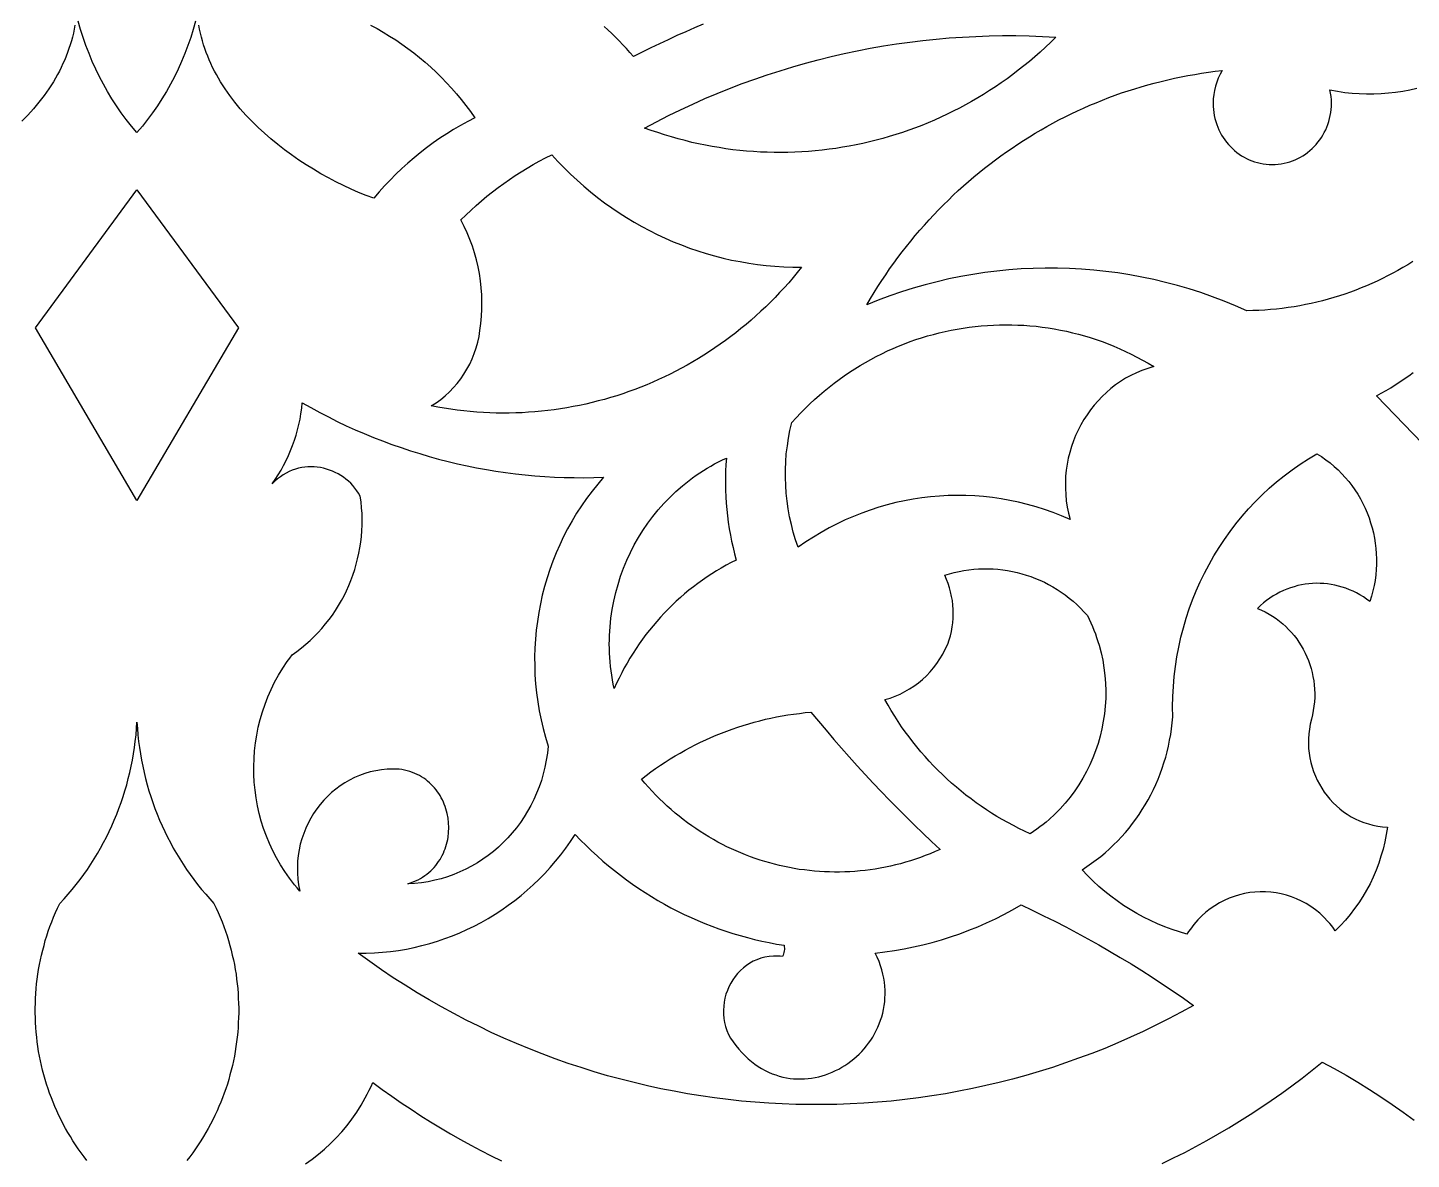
# Model space of a CAD drawing. Extents: x 1908 to 2928, y -299 to 721.
# Drawn here: x 2408.9 to 2518.7, y 216.8 to 306.6 of the extents above; entities that cross this region are included whole.
import ezdxf

# ---------------------------------------------------------------- set-up
doc = ezdxf.new("R2010")
doc.units = 0
doc.layers.add('BITMAP_LAYER', color=18, linetype='CONTINUOUS')

msp = doc.modelspace()

# ---------------------------------------------------------------- linework, layer by layer
at = {"layer": 'BITMAP_LAYER'}
for points in [[(2412.63, 306.83), (2412.57, 306.51), (2412.51, 306.2), (2412.44, 305.88), (2412.35, 305.57), (2412.26, 305.27), (2412.16, 304.96), (2412.05, 304.66), (2411.94, 304.36), (2411.82, 304.06), (2411.68, 303.77), (2411.54, 303.47), (2411.4, 303.18), (2411.24, 302.9), (2411.08, 302.61), (2410.92, 302.33), (2410.56, 301.78), (2410.18, 301.23), (2409.77, 300.7), (2409.35, 300.19), (2408.9, 299.68), (2408.43, 299.19)], [(2422.21, 307.13), (2422.02, 306.48), (2421.82, 305.84), (2421.6, 305.2), (2421.36, 304.57), (2421.1, 303.95), (2420.83, 303.33), (2420.53, 302.73), (2420.22, 302.14), (2419.89, 301.55), (2419.54, 300.98), (2419.18, 300.42), (2418.8, 299.87), (2418.4, 299.33), (2417.99, 298.81), (2417.55, 298.29), (2417.12, 298.81), (2416.71, 299.33), (2416.31, 299.87), (2415.93, 300.42), (2415.56, 300.98), (2415.22, 301.55), (2414.89, 302.14), (2414.57, 302.73), (2414.28, 303.33), (2414, 303.95), (2413.75, 304.57), (2413.51, 305.2), (2413.29, 305.84), (2413.08, 306.48), (2412.9, 307.13)], [(2436.1, 306.83), (2436.61, 306.55), (2437.11, 306.27), (2437.61, 305.96), (2438.1, 305.65), (2438.59, 305.32), (2439.06, 304.98), (2439.53, 304.63), (2439.98, 304.26), (2440.43, 303.89), (2440.87, 303.5), (2441.3, 303.09), (2441.72, 302.68), (2442.13, 302.25), (2442.53, 301.82), (2442.92, 301.37), (2443.3, 300.91), (2443.67, 300.44), (2444.03, 299.96), (2444.38, 299.46), (2443.81, 299.17), (2443.24, 298.86), (2442.69, 298.53), (2442.14, 298.19), (2441.6, 297.84), (2441.07, 297.47), (2440.55, 297.09), (2440.04, 296.7), (2439.55, 296.29), (2439.06, 295.87), (2438.58, 295.44), (2438.11, 294.99), (2437.65, 294.53), (2437.2, 294.06), (2436.77, 293.58), (2436.35, 293.08), (2435.75, 293.31), (2435.15, 293.55), (2434.55, 293.81), (2433.95, 294.09), (2433.35, 294.39), (2432.75, 294.7), (2432.16, 295.03), (2431.57, 295.38), (2430.98, 295.74), (2430.4, 296.12), (2429.83, 296.52), (2429.27, 296.92), (2428.73, 297.35), (2428.19, 297.79), (2427.67, 298.24), (2427.17, 298.71), (2426.68, 299.19), (2426.21, 299.68), (2425.76, 300.19), (2425.33, 300.7), (2424.93, 301.23), (2424.55, 301.78), (2424.19, 302.33), (2424.02, 302.61), (2423.86, 302.9), (2423.71, 303.18), (2423.56, 303.47), (2423.42, 303.77), (2423.29, 304.06), (2423.17, 304.36), (2423.05, 304.66), (2422.95, 304.96), (2422.85, 305.27), (2422.75, 305.57), (2422.67, 305.88), (2422.6, 306.2), (2422.53, 306.51), (2422.48, 306.83)], [(2462.51, 306.89), (2461.81, 306.6), (2461.11, 306.3), (2460.41, 305.99), (2459.72, 305.67), (2459.02, 305.35), (2458.34, 305.02), (2457.65, 304.68), (2456.97, 304.33), (2456.69, 304.65), (2456.41, 304.96), (2456.13, 305.27), (2455.84, 305.57), (2455.54, 305.87), (2455.24, 306.16), (2454.94, 306.45), (2454.63, 306.72)], [(2518.83, 288.05), (2518.44, 287.81), (2518.04, 287.58), (2517.64, 287.35), (2517.24, 287.13), (2516.83, 286.92), (2516.42, 286.71), (2516, 286.51), (2515.58, 286.32), (2515.16, 286.14), (2514.73, 285.96), (2514.31, 285.79), (2513.87, 285.63), (2513.44, 285.48), (2513, 285.34), (2512.56, 285.2), (2512.11, 285.07), (2511.67, 284.95), (2511.22, 284.84), (2510.77, 284.74), (2510.31, 284.64), (2509.85, 284.55), (2509.4, 284.47), (2508.93, 284.4), (2508.47, 284.34), (2508.01, 284.29), (2507.54, 284.24), (2507.07, 284.21), (2506.6, 284.18), (2506.12, 284.16), (2505.65, 284.15), (2504.75, 284.55), (2503.84, 284.92), (2502.92, 285.26), (2502, 285.59), (2501.07, 285.88), (2500.14, 286.16), (2499.2, 286.4), (2498.26, 286.63), (2497.31, 286.83), (2496.36, 287), (2495.41, 287.15), (2494.46, 287.28), (2493.5, 287.38), (2492.54, 287.45), (2491.58, 287.51), (2490.62, 287.53), (2489.65, 287.54), (2488.69, 287.52), (2487.73, 287.47), (2486.77, 287.4), (2485.81, 287.3), (2484.86, 287.18), (2483.9, 287.04), (2482.95, 286.87), (2482, 286.68), (2481.06, 286.46), (2480.12, 286.21), (2479.18, 285.95), (2478.25, 285.65), (2477.32, 285.34), (2476.4, 284.99), (2475.49, 284.63), (2475.78, 285.12), (2476.07, 285.6), (2476.37, 286.07), (2476.67, 286.55), (2476.99, 287.01), (2477.3, 287.47), (2477.63, 287.93), (2477.96, 288.38), (2478.29, 288.82), (2478.63, 289.26), (2478.98, 289.69), (2479.33, 290.12), (2479.69, 290.54), (2480.06, 290.96), (2480.43, 291.36), (2480.8, 291.77), (2481.18, 292.17), (2481.57, 292.56), (2481.96, 292.94), (2482.35, 293.32), (2482.75, 293.69), (2483.16, 294.06), (2483.57, 294.42), (2483.98, 294.78), (2484.4, 295.12), (2484.83, 295.46), (2485.26, 295.8), (2485.69, 296.13), (2486.13, 296.45), (2486.57, 296.77), (2487.02, 297.07), (2487.47, 297.38), (2487.93, 297.67), (2488.39, 297.96), (2488.85, 298.24), (2489.32, 298.52), (2489.79, 298.78), (2490.26, 299.04), (2490.74, 299.3), (2491.22, 299.54), (2491.71, 299.78), (2492.2, 300.02), (2492.69, 300.24), (2493.19, 300.46), (2493.69, 300.67), (2494.19, 300.87), (2494.69, 301.07), (2495.2, 301.26), (2495.71, 301.44), (2496.23, 301.61), (2496.75, 301.78), (2497.27, 301.94), (2497.79, 302.09), (2498.31, 302.23), (2498.84, 302.36), (2499.37, 302.49), (2499.91, 302.61), (2500.44, 302.72), (2500.98, 302.83), (2501.52, 302.92), (2502.06, 303.01), (2502.61, 303.09), (2503.15, 303.16), (2503.7, 303.22), (2503.53, 302.93), (2503.39, 302.62), (2503.26, 302.3), (2503.16, 301.98), (2503.08, 301.65), (2503.02, 301.31), (2502.99, 300.97), (2502.97, 300.62), (2502.98, 300.37), (2503, 300.12), (2503.03, 299.88), (2503.07, 299.64), (2503.12, 299.41), (2503.18, 299.17), (2503.26, 298.95), (2503.34, 298.73), (2503.44, 298.51), (2503.54, 298.3), (2503.65, 298.1), (2503.78, 297.9), (2503.91, 297.71), (2504.05, 297.53), (2504.19, 297.35), (2504.35, 297.18), (2504.51, 297.02), (2504.68, 296.87), (2504.86, 296.72), (2505.04, 296.59), (2505.24, 296.46), (2505.43, 296.34), (2505.63, 296.24), (2505.84, 296.14), (2506.06, 296.05), (2506.27, 295.98), (2506.5, 295.91), (2506.72, 295.86), (2506.96, 295.81), (2507.19, 295.78), (2507.43, 295.76), (2507.67, 295.76), (2507.91, 295.76), (2508.15, 295.78), (2508.39, 295.81), (2508.62, 295.86), (2508.85, 295.91), (2509.07, 295.98), (2509.29, 296.05), (2509.5, 296.14), (2509.71, 296.24), (2509.91, 296.34), (2510.11, 296.46), (2510.3, 296.59), (2510.48, 296.72), (2510.66, 296.87), (2510.83, 297.02), (2510.99, 297.18), (2511.15, 297.35), (2511.3, 297.53), (2511.44, 297.71), (2511.57, 297.9), (2511.69, 298.1), (2511.8, 298.3), (2511.91, 298.51), (2512, 298.73), (2512.08, 298.95), (2512.16, 299.17), (2512.22, 299.41), (2512.27, 299.64), (2512.31, 299.88), (2512.34, 300.12), (2512.36, 300.37), (2512.37, 300.62), (2512.36, 300.9), (2512.34, 301.17), (2512.3, 301.43), (2512.25, 301.69), (2512.84, 301.58), (2513.42, 301.49), (2514, 301.43), (2514.58, 301.39), (2515.16, 301.37), (2515.74, 301.37), (2516.32, 301.39), (2516.89, 301.44), (2517.46, 301.5), (2518.03, 301.59), (2518.59, 301.7), (2519.15, 301.82)], [(2520.31, 272.87), (2515.94, 277.4), (2516.32, 277.61), (2516.7, 277.82), (2517.07, 278.04), (2517.43, 278.27), (2517.8, 278.5), (2518.15, 278.74), (2518.51, 278.99), (2518.85, 279.24)], [(2413.59, 216.69), (2413.36, 217), (2413.13, 217.31), (2412.9, 217.62), (2412.68, 217.94), (2412.47, 218.26), (2412.27, 218.59), (2412.08, 218.92), (2411.89, 219.25), (2411.7, 219.59), (2411.53, 219.93), (2411.36, 220.28), (2411.2, 220.63), (2411.04, 220.98), (2410.9, 221.33), (2410.76, 221.68), (2410.62, 222.04), (2410.5, 222.4), (2410.38, 222.77), (2410.27, 223.13), (2410.17, 223.5), (2410.07, 223.87), (2409.98, 224.24), (2409.9, 224.61), (2409.82, 224.99), (2409.75, 225.36), (2409.69, 225.74), (2409.64, 226.12), (2409.6, 226.5), (2409.56, 226.88), (2409.53, 227.26), (2409.51, 227.65), (2409.49, 228.03), (2409.48, 228.41), (2409.48, 228.8), (2409.49, 229.18), (2409.5, 229.57), (2409.53, 229.95), (2409.56, 230.34), (2409.59, 230.72), (2409.64, 231.1), (2409.69, 231.49), (2409.75, 231.87), (2409.82, 232.25), (2409.9, 232.63), (2409.98, 233.01), (2410.08, 233.39), (2410.18, 233.77), (2410.28, 234.15), (2410.4, 234.52), (2410.52, 234.9), (2410.65, 235.27), (2410.79, 235.64), (2410.94, 236.01), (2411.1, 236.38), (2411.26, 236.74), (2411.43, 237.1), (2411.77, 237.47), (2412.1, 237.84), (2412.42, 238.22), (2412.73, 238.61), (2413.04, 239), (2413.33, 239.4), (2413.62, 239.81), (2413.89, 240.22), (2414.16, 240.64), (2414.42, 241.06), (2414.66, 241.49), (2414.9, 241.93), (2415.13, 242.37), (2415.35, 242.81), (2415.56, 243.26), (2415.76, 243.72), (2415.95, 244.18), (2416.13, 244.64), (2416.3, 245.11), (2416.46, 245.58), (2416.6, 246.05), (2416.74, 246.53), (2416.87, 247.02), (2416.99, 247.5), (2417.1, 247.99), (2417.2, 248.48), (2417.28, 248.98), (2417.36, 249.47), (2417.42, 249.97), (2417.48, 250.48), (2417.52, 250.98), (2417.55, 251.49), (2417.59, 250.98), (2417.63, 250.48), (2417.68, 249.97), (2417.75, 249.47), (2417.83, 248.98), (2417.91, 248.48), (2418.01, 247.99), (2418.12, 247.5), (2418.24, 247.02), (2418.36, 246.53), (2418.5, 246.05), (2418.65, 245.58), (2418.81, 245.11), (2418.98, 244.64), (2419.16, 244.18), (2419.35, 243.72), (2419.55, 243.26), (2419.76, 242.81), (2419.98, 242.37), (2420.21, 241.93), (2420.44, 241.49), (2420.69, 241.06), (2420.95, 240.64), (2421.22, 240.22), (2421.49, 239.81), (2421.78, 239.4), (2422.07, 239), (2422.37, 238.61), (2422.69, 238.22), (2423.01, 237.84), (2423.34, 237.47), (2423.67, 237.1), (2423.85, 236.74), (2424.01, 236.38), (2424.17, 236.01), (2424.31, 235.64), (2424.45, 235.27), (2424.59, 234.9), (2424.71, 234.52), (2424.82, 234.15), (2424.93, 233.77), (2425.03, 233.39), (2425.12, 233.01), (2425.21, 232.63), (2425.29, 232.25), (2425.35, 231.87), (2425.42, 231.49), (2425.47, 231.1), (2425.51, 230.72), (2425.55, 230.34), (2425.58, 229.95), (2425.6, 229.57), (2425.62, 229.18), (2425.63, 228.8), (2425.63, 228.41), (2425.62, 228.03), (2425.6, 227.65), (2425.58, 227.26), (2425.55, 226.88), (2425.51, 226.5), (2425.47, 226.12), (2425.41, 225.74), (2425.35, 225.36), (2425.29, 224.99), (2425.21, 224.61), (2425.13, 224.24), (2425.04, 223.87), (2424.94, 223.5), (2424.84, 223.13), (2424.73, 222.77), (2424.61, 222.4), (2424.48, 222.04), (2424.35, 221.68), (2424.21, 221.33), (2424.06, 220.98), (2423.91, 220.63), (2423.75, 220.28), (2423.58, 219.93), (2423.4, 219.59), (2423.22, 219.25), (2423.03, 218.92), (2422.84, 218.59), (2422.63, 218.26), (2422.42, 217.94), (2422.21, 217.62), (2421.98, 217.31), (2421.75, 217), (2421.51, 216.69)], [(2498.94, 216.46), (2499.83, 216.9), (2500.72, 217.34), (2501.61, 217.81), (2502.48, 218.29), (2503.35, 218.78), (2504.22, 219.29), (2505.07, 219.81), (2505.92, 220.34), (2506.76, 220.9), (2507.59, 221.46), (2508.42, 222.04), (2509.23, 222.63), (2510.04, 223.24), (2510.84, 223.86), (2511.63, 224.5), (2512.58, 223.99), (2513.53, 223.46), (2514.46, 222.91), (2515.38, 222.34), (2516.29, 221.76), (2517.18, 221.15), (2518.07, 220.53), (2518.94, 219.89)], [(2430.94, 216.43), (2431.46, 216.8), (2431.96, 217.19), (2432.45, 217.6), (2432.92, 218.04), (2433.37, 218.5), (2433.81, 218.97), (2434.23, 219.47), (2434.62, 219.99), (2435, 220.53), (2435.35, 221.1), (2435.68, 221.68), (2435.84, 221.97), (2435.99, 222.27), (2436.14, 222.58), (2436.28, 222.89), (2437.03, 222.34), (2437.78, 221.8), (2438.54, 221.27), (2439.31, 220.76), (2440.08, 220.25), (2440.86, 219.76), (2441.65, 219.28), (2442.44, 218.81), (2443.24, 218.36), (2444.05, 217.92), (2444.86, 217.49), (2445.67, 217.07), (2446.49, 216.67)]]:
    msp.add_lwpolyline(points, dxfattribs=at)
for points in [[(2487.31, 305.99), (2488.37, 305.97), (2489.43, 305.93), (2490.5, 305.87), (2490.09, 305.47), (2489.67, 305.08), (2489.25, 304.69), (2488.82, 304.32), (2488.39, 303.95), (2487.96, 303.59), (2487.51, 303.25), (2487.07, 302.9), (2486.62, 302.57), (2486.16, 302.25), (2485.7, 301.94), (2485.23, 301.63), (2484.76, 301.33), (2484.29, 301.05), (2483.81, 300.77), (2483.33, 300.5), (2482.84, 300.24), (2482.35, 299.99), (2481.86, 299.75), (2481.36, 299.51), (2480.86, 299.29), (2480.36, 299.07), (2479.85, 298.87), (2479.34, 298.67), (2478.83, 298.48), (2478.31, 298.31), (2477.79, 298.14), (2477.27, 297.98), (2476.75, 297.83), (2476.22, 297.69), (2475.69, 297.56), (2475.16, 297.43), (2474.63, 297.32), (2474.1, 297.22), (2473.56, 297.13), (2473.02, 297.04), (2472.49, 296.97), (2471.95, 296.9), (2471.4, 296.85), (2470.86, 296.8), (2470.32, 296.76), (2469.77, 296.74), (2469.23, 296.72), (2468.68, 296.71), (2468.14, 296.72), (2467.59, 296.73), (2467.05, 296.75), (2466.5, 296.79), (2465.95, 296.83), (2465.41, 296.88), (2464.86, 296.94), (2464.31, 297.01), (2463.77, 297.1), (2463.22, 297.19), (2462.68, 297.29), (2462.14, 297.4), (2461.6, 297.52), (2461.06, 297.66), (2460.52, 297.8), (2459.98, 297.95), (2459.44, 298.11), (2458.9, 298.29), (2458.37, 298.47), (2457.84, 298.66), (2458.79, 299.16), (2459.74, 299.65), (2460.7, 300.11), (2461.67, 300.56), (2462.64, 300.99), (2463.62, 301.4), (2464.6, 301.8), (2465.59, 302.18), (2466.59, 302.54), (2467.59, 302.88), (2468.6, 303.21), (2469.61, 303.51), (2470.62, 303.8), (2471.64, 304.08), (2472.67, 304.33), (2473.69, 304.57), (2474.73, 304.79), (2475.76, 304.99), (2476.8, 305.17), (2477.84, 305.33), (2478.89, 305.48), (2479.93, 305.61), (2480.98, 305.72), (2482.03, 305.81), (2483.09, 305.88), (2484.14, 305.93), (2485.2, 305.97), (2486.26, 305.99)], [(2450.96, 296.01), (2451.46, 295.5), (2451.97, 294.99), (2452.49, 294.51), (2453.02, 294.04), (2453.56, 293.58), (2454.11, 293.15), (2454.67, 292.72), (2455.24, 292.31), (2455.82, 291.92), (2456.41, 291.55), (2457.01, 291.19), (2457.62, 290.84), (2458.23, 290.52), (2458.86, 290.21), (2459.49, 289.91), (2460.12, 289.63), (2460.77, 289.38), (2461.42, 289.13), (2462.07, 288.91), (2462.74, 288.7), (2463.4, 288.51), (2464.08, 288.34), (2464.75, 288.18), (2465.44, 288.05), (2466.12, 287.93), (2466.81, 287.83), (2467.51, 287.75), (2468.2, 287.69), (2468.9, 287.64), (2469.61, 287.62), (2470.31, 287.61), (2469.97, 287.19), (2469.63, 286.78), (2469.29, 286.38), (2468.93, 285.98), (2468.57, 285.59), (2468.21, 285.21), (2467.84, 284.84), (2467.46, 284.47), (2467.08, 284.11), (2466.69, 283.75), (2466.3, 283.41), (2465.91, 283.07), (2465.5, 282.74), (2465.1, 282.41), (2464.69, 282.1), (2464.27, 281.79), (2463.85, 281.49), (2463.43, 281.2), (2463, 280.91), (2462.56, 280.63), (2462.13, 280.36), (2461.69, 280.1), (2461.24, 279.84), (2460.79, 279.6), (2460.34, 279.36), (2459.88, 279.13), (2459.42, 278.9), (2458.96, 278.69), (2458.5, 278.48), (2458.03, 278.28), (2457.55, 278.09), (2457.08, 277.91), (2456.6, 277.73), (2456.12, 277.57), (2455.64, 277.41), (2455.15, 277.26), (2454.66, 277.12), (2454.17, 276.99), (2453.68, 276.86), (2453.18, 276.75), (2452.68, 276.64), (2452.18, 276.54), (2451.68, 276.45), (2451.18, 276.37), (2450.68, 276.29), (2450.17, 276.23), (2449.66, 276.17), (2449.15, 276.13), (2448.64, 276.09), (2448.13, 276.06), (2447.62, 276.04), (2447.11, 276.03), (2446.59, 276.03), (2446.08, 276.03), (2445.56, 276.05), (2445.05, 276.07), (2444.53, 276.11), (2444.01, 276.15), (2443.5, 276.2), (2442.98, 276.26), (2442.46, 276.33), (2441.95, 276.41), (2441.43, 276.5), (2440.91, 276.6), (2441.3, 276.85), (2441.67, 277.12), (2442.03, 277.41), (2442.36, 277.72), (2442.68, 278.05), (2442.98, 278.39), (2443.26, 278.75), (2443.51, 279.13), (2443.75, 279.52), (2443.97, 279.92), (2444.16, 280.34), (2444.33, 280.77), (2444.48, 281.21), (2444.61, 281.66), (2444.71, 282.11), (2444.78, 282.58), (2444.86, 283.15), (2444.91, 283.71), (2444.94, 284.28), (2444.94, 284.85), (2444.92, 285.41), (2444.88, 285.98), (2444.82, 286.54), (2444.74, 287.1), (2444.63, 287.65), (2444.5, 288.2), (2444.35, 288.75), (2444.18, 289.28), (2443.98, 289.82), (2443.77, 290.34), (2443.53, 290.85), (2443.27, 291.36), (2443.67, 291.75), (2444.08, 292.14), (2444.49, 292.52), (2444.91, 292.89), (2445.34, 293.24), (2445.78, 293.59), (2446.22, 293.93), (2446.67, 294.26), (2447.12, 294.58), (2447.58, 294.89), (2448.05, 295.19), (2448.53, 295.48), (2449.01, 295.76), (2449.49, 296.03), (2449.98, 296.29), (2450.48, 296.54)], [(2425.61, 282.81), (2417.55, 269.09), (2409.5, 282.81), (2417.55, 293.76)], [(2486.99, 283.04), (2487.47, 283.02), (2487.96, 283), (2488.44, 282.96), (2488.92, 282.92), (2489.41, 282.86), (2489.89, 282.79), (2490.37, 282.71), (2490.85, 282.62), (2491.33, 282.53), (2491.81, 282.41), (2492.28, 282.29), (2492.76, 282.16), (2493.23, 282.02), (2493.7, 281.87), (2494.17, 281.7), (2494.64, 281.53), (2495.1, 281.34), (2495.56, 281.14), (2496.02, 280.93), (2496.48, 280.71), (2496.93, 280.48), (2497.38, 280.24), (2497.82, 279.99), (2498.26, 279.73), (2497.79, 279.58), (2497.33, 279.42), (2496.89, 279.23), (2496.45, 279.02), (2496.03, 278.79), (2495.63, 278.54), (2495.24, 278.27), (2494.86, 277.98), (2494.51, 277.67), (2494.16, 277.35), (2493.84, 277.01), (2493.53, 276.66), (2493.24, 276.29), (2492.97, 275.9), (2492.71, 275.51), (2492.48, 275.1), (2492.26, 274.68), (2492.06, 274.25), (2491.89, 273.82), (2491.73, 273.37), (2491.6, 272.91), (2491.48, 272.45), (2491.39, 271.98), (2491.32, 271.5), (2491.27, 271.02), (2491.25, 270.54), (2491.25, 270.05), (2491.28, 269.56), (2491.32, 269.06), (2491.4, 268.57), (2491.5, 268.08), (2491.62, 267.58), (2490.95, 267.87), (2490.28, 268.13), (2489.6, 268.37), (2488.92, 268.59), (2488.23, 268.78), (2487.54, 268.95), (2486.85, 269.1), (2486.15, 269.22), (2485.46, 269.32), (2484.76, 269.4), (2484.06, 269.45), (2483.35, 269.49), (2482.65, 269.49), (2481.95, 269.48), (2481.25, 269.44), (2480.55, 269.38), (2479.86, 269.3), (2479.17, 269.19), (2478.48, 269.07), (2477.79, 268.92), (2477.11, 268.74), (2476.43, 268.55), (2475.76, 268.33), (2475.09, 268.09), (2474.43, 267.83), (2473.78, 267.55), (2473.14, 267.24), (2472.5, 266.91), (2471.87, 266.56), (2471.25, 266.19), (2470.64, 265.8), (2470.04, 265.38), (2469.84, 265.98), (2469.65, 266.58), (2469.5, 267.19), (2469.36, 267.8), (2469.25, 268.42), (2469.16, 269.04), (2469.09, 269.66), (2469.05, 270.29), (2469.03, 270.91), (2469.03, 271.54), (2469.05, 272.17), (2469.1, 272.79), (2469.18, 273.42), (2469.27, 274.04), (2469.39, 274.66), (2469.53, 275.27), (2469.88, 275.66), (2470.24, 276.04), (2470.6, 276.4), (2470.97, 276.76), (2471.34, 277.11), (2471.72, 277.45), (2472.1, 277.77), (2472.49, 278.09), (2472.89, 278.4), (2473.29, 278.7), (2473.7, 278.99), (2474.11, 279.27), (2474.53, 279.54), (2474.95, 279.8), (2475.38, 280.05), (2475.81, 280.29), (2476.24, 280.52), (2476.68, 280.74), (2477.12, 280.96), (2477.57, 281.16), (2478.01, 281.35), (2478.47, 281.53), (2478.92, 281.7), (2479.38, 281.86), (2479.84, 282.01), (2480.31, 282.15), (2480.77, 282.28), (2481.24, 282.4), (2481.71, 282.51), (2482.19, 282.61), (2482.66, 282.7), (2483.14, 282.78), (2483.61, 282.85), (2484.09, 282.91), (2484.57, 282.95), (2485.06, 282.99), (2485.54, 283.02), (2486.02, 283.04), (2486.5, 283.04)], [(2431.37, 276.46), (2432.06, 276.08), (2432.76, 275.72), (2433.46, 275.37), (2434.17, 275.03), (2434.88, 274.71), (2435.6, 274.4), (2436.32, 274.1), (2437.05, 273.82), (2437.78, 273.54), (2438.52, 273.29), (2439.26, 273.04), (2440, 272.81), (2440.74, 272.59), (2441.49, 272.38), (2442.25, 272.19), (2443, 272.01), (2443.76, 271.84), (2444.52, 271.69), (2445.29, 271.55), (2446.05, 271.42), (2446.82, 271.31), (2447.59, 271.21), (2448.37, 271.13), (2449.14, 271.06), (2449.92, 271), (2450.7, 270.95), (2451.47, 270.92), (2452.25, 270.91), (2453.03, 270.9), (2453.82, 270.91), (2454.6, 270.94), (2454.13, 270.39), (2453.68, 269.83), (2453.25, 269.26), (2452.84, 268.67), (2452.45, 268.08), (2452.09, 267.47), (2451.74, 266.85), (2451.41, 266.22), (2451.11, 265.58), (2450.83, 264.93), (2450.56, 264.27), (2450.32, 263.61), (2450.11, 262.94), (2449.91, 262.26), (2449.73, 261.58), (2449.58, 260.89), (2449.45, 260.19), (2449.34, 259.49), (2449.25, 258.79), (2449.18, 258.09), (2449.14, 257.38), (2449.12, 256.67), (2449.13, 255.96), (2449.15, 255.25), (2449.2, 254.53), (2449.27, 253.82), (2449.37, 253.11), (2449.49, 252.4), (2449.63, 251.69), (2449.79, 250.99), (2449.98, 250.29), (2450.2, 249.59), (2450.14, 249.03), (2450.05, 248.47), (2449.94, 247.93), (2449.81, 247.39), (2449.66, 246.87), (2449.48, 246.35), (2449.28, 245.85), (2449.06, 245.36), (2448.82, 244.88), (2448.56, 244.42), (2448.29, 243.97), (2447.99, 243.53), (2447.67, 243.11), (2447.34, 242.7), (2446.99, 242.31), (2446.63, 241.93), (2446.25, 241.57), (2445.85, 241.23), (2445.44, 240.91), (2445.01, 240.61), (2444.58, 240.33), (2444.12, 240.06), (2443.66, 239.82), (2443.19, 239.6), (2442.7, 239.4), (2442.21, 239.22), (2441.7, 239.07), (2441.19, 238.94), (2440.66, 238.83), (2440.13, 238.75), (2439.59, 238.69), (2439.05, 238.66), (2439.26, 238.73), (2439.47, 238.81), (2439.67, 238.9), (2439.87, 238.99), (2440.05, 239.09), (2440.23, 239.2), (2440.4, 239.31), (2440.57, 239.43), (2440.72, 239.56), (2440.87, 239.69), (2441.01, 239.83), (2441.15, 239.97), (2441.27, 240.12), (2441.39, 240.27), (2441.5, 240.43), (2441.61, 240.59), (2441.7, 240.75), (2441.79, 240.92), (2441.88, 241.09), (2441.95, 241.27), (2442.02, 241.45), (2442.08, 241.63), (2442.13, 241.81), (2442.18, 241.99), (2442.22, 242.18), (2442.25, 242.37), (2442.29, 242.74), (2442.3, 243.12), (2442.29, 243.5), (2442.25, 243.88), (2442.18, 244.25), (2442.08, 244.62), (2442.02, 244.8), (2441.95, 244.98), (2441.88, 245.15), (2441.8, 245.32), (2441.71, 245.49), (2441.62, 245.66), (2441.52, 245.82), (2441.41, 245.97), (2441.3, 246.13), (2441.18, 246.27), (2441.05, 246.42), (2440.92, 246.55), (2440.78, 246.68), (2440.63, 246.81), (2440.48, 246.93), (2440.32, 247.04), (2440.15, 247.15), (2439.98, 247.25), (2439.8, 247.34), (2439.61, 247.43), (2439.42, 247.5), (2439.22, 247.57), (2439.01, 247.63), (2438.8, 247.68), (2438.58, 247.73), (2438.36, 247.76), (2437.89, 247.77), (2437.42, 247.76), (2436.96, 247.71), (2436.52, 247.64), (2436.08, 247.54), (2435.65, 247.41), (2435.23, 247.26), (2434.83, 247.09), (2434.43, 246.89), (2434.05, 246.68), (2433.69, 246.44), (2433.34, 246.18), (2433, 245.9), (2432.68, 245.6), (2432.38, 245.29), (2432.09, 244.96), (2431.83, 244.61), (2431.58, 244.25), (2431.35, 243.87), (2431.14, 243.48), (2430.95, 243.08), (2430.79, 242.66), (2430.64, 242.24), (2430.52, 241.8), (2430.43, 241.36), (2430.35, 240.91), (2430.31, 240.45), (2430.29, 239.99), (2430.29, 239.52), (2430.33, 239.04), (2430.39, 238.57), (2430.48, 238.09), (2430.27, 238.33), (2430.06, 238.59), (2429.66, 239.1), (2429.29, 239.63), (2428.95, 240.17), (2428.63, 240.72), (2428.34, 241.29), (2428.07, 241.87), (2427.83, 242.45), (2427.61, 243.04), (2427.42, 243.64), (2427.26, 244.25), (2427.12, 244.86), (2427.01, 245.48), (2426.93, 246.1), (2426.87, 246.73), (2426.83, 247.35), (2426.83, 247.98), (2426.85, 248.6), (2426.89, 249.23), (2426.96, 249.85), (2427.06, 250.47), (2427.18, 251.09), (2427.34, 251.7), (2427.51, 252.31), (2427.72, 252.91), (2427.95, 253.5), (2428.2, 254.09), (2428.48, 254.66), (2428.79, 255.22), (2429.13, 255.78), (2429.49, 256.32), (2429.68, 256.58), (2429.88, 256.84), (2430.25, 257.11), (2430.62, 257.39), (2430.97, 257.68), (2431.3, 257.98), (2431.63, 258.29), (2431.94, 258.61), (2432.24, 258.94), (2432.53, 259.29), (2432.81, 259.64), (2433.07, 260), (2433.32, 260.37), (2433.56, 260.75), (2433.78, 261.14), (2433.99, 261.53), (2434.19, 261.93), (2434.37, 262.34), (2434.54, 262.75), (2434.7, 263.17), (2434.84, 263.6), (2434.96, 264.03), (2435.07, 264.46), (2435.17, 264.9), (2435.25, 265.34), (2435.32, 265.79), (2435.37, 266.24), (2435.4, 266.69), (2435.42, 267.15), (2435.43, 267.6), (2435.42, 268.06), (2435.39, 268.52), (2435.34, 268.98), (2435.28, 269.44), (2435.15, 269.66), (2435.01, 269.87), (2434.86, 270.08), (2434.69, 270.27), (2434.52, 270.46), (2434.34, 270.63), (2434.14, 270.79), (2433.94, 270.94), (2433.74, 271.08), (2433.52, 271.21), (2433.3, 271.32), (2433.07, 271.42), (2432.84, 271.51), (2432.6, 271.59), (2432.36, 271.65), (2432.12, 271.7), (2431.87, 271.74), (2431.63, 271.76), (2431.38, 271.77), (2431.13, 271.76), (2430.88, 271.74), (2430.63, 271.7), (2430.38, 271.65), (2430.13, 271.58), (2429.88, 271.49), (2429.64, 271.39), (2429.4, 271.27), (2429.17, 271.14), (2428.94, 270.98), (2428.71, 270.81), (2428.49, 270.63), (2428.28, 270.42), (2428.53, 270.77), (2428.77, 271.14), (2428.99, 271.51), (2429.2, 271.88), (2429.4, 272.27), (2429.58, 272.66), (2429.75, 273.06), (2429.91, 273.46), (2430.06, 273.87), (2430.19, 274.28), (2430.31, 274.7), (2430.41, 275.12), (2430.5, 275.55), (2430.57, 275.98), (2430.64, 276.41), (2430.68, 276.85)], [(2464.31, 271.95), (2464.28, 271.43), (2464.27, 270.92), (2464.27, 270.41), (2464.28, 269.9), (2464.3, 269.39), (2464.33, 268.88), (2464.37, 268.37), (2464.43, 267.86), (2464.49, 267.36), (2464.57, 266.85), (2464.66, 266.35), (2464.76, 265.85), (2464.87, 265.35), (2464.99, 264.85), (2465.13, 264.36), (2464.73, 264.16), (2464.33, 263.95), (2463.94, 263.73), (2463.56, 263.5), (2463.18, 263.27), (2462.81, 263.02), (2462.44, 262.77), (2462.08, 262.51), (2461.72, 262.24), (2461.37, 261.96), (2461.03, 261.68), (2460.69, 261.39), (2460.36, 261.09), (2460.04, 260.78), (2459.72, 260.47), (2459.41, 260.15), (2459.1, 259.82), (2458.81, 259.49), (2458.52, 259.15), (2458.23, 258.8), (2457.96, 258.45), (2457.69, 258.09), (2457.43, 257.72), (2457.17, 257.35), (2456.93, 256.97), (2456.69, 256.58), (2456.46, 256.19), (2456.24, 255.8), (2456.03, 255.4), (2455.82, 254.99), (2455.62, 254.58), (2455.44, 254.16), (2455.36, 254.51), (2455.3, 254.86), (2455.24, 255.22), (2455.19, 255.57), (2455.15, 255.92), (2455.12, 256.27), (2455.09, 256.63), (2455.07, 256.98), (2455.06, 257.33), (2455.05, 257.68), (2455.06, 258.03), (2455.07, 258.37), (2455.09, 258.72), (2455.11, 259.07), (2455.18, 259.75), (2455.28, 260.43), (2455.41, 261.11), (2455.56, 261.78), (2455.74, 262.43), (2455.95, 263.08), (2456.18, 263.72), (2456.44, 264.35), (2456.73, 264.96), (2457.03, 265.56), (2457.37, 266.15), (2457.72, 266.72), (2458.1, 267.28), (2458.51, 267.82), (2458.93, 268.35), (2459.38, 268.86), (2459.85, 269.34), (2460.34, 269.81), (2460.86, 270.26), (2461.12, 270.47), (2461.39, 270.68), (2461.66, 270.89), (2461.94, 271.09), (2462.23, 271.28), (2462.52, 271.47), (2462.81, 271.65), (2463.11, 271.82), (2463.41, 271.99), (2463.72, 272.15), (2464.03, 272.31), (2464.35, 272.46)], [(2511.58, 272.57), (2511.93, 272.33), (2512.26, 272.07), (2512.59, 271.8), (2512.9, 271.52), (2513.19, 271.22), (2513.47, 270.91), (2513.74, 270.6), (2513.99, 270.27), (2514.23, 269.93), (2514.46, 269.58), (2514.67, 269.22), (2514.86, 268.86), (2515.04, 268.48), (2515.2, 268.1), (2515.35, 267.72), (2515.48, 267.32), (2515.6, 266.92), (2515.7, 266.52), (2515.78, 266.11), (2515.85, 265.7), (2515.9, 265.28), (2515.93, 264.87), (2515.94, 264.45), (2515.94, 264.02), (2515.92, 263.6), (2515.88, 263.18), (2515.83, 262.75), (2515.75, 262.33), (2515.66, 261.91), (2515.55, 261.49), (2515.42, 261.07), (2515.16, 261.26), (2514.9, 261.44), (2514.63, 261.6), (2514.36, 261.75), (2514.09, 261.89), (2513.8, 262.01), (2513.52, 262.12), (2513.23, 262.22), (2512.94, 262.3), (2512.65, 262.37), (2512.35, 262.43), (2512.06, 262.47), (2511.76, 262.5), (2511.46, 262.51), (2511.16, 262.52), (2510.87, 262.51), (2510.57, 262.48), (2510.27, 262.44), (2509.98, 262.39), (2509.69, 262.33), (2509.4, 262.25), (2509.11, 262.16), (2508.83, 262.05), (2508.55, 261.94), (2508.27, 261.81), (2508, 261.66), (2507.74, 261.51), (2507.48, 261.34), (2507.22, 261.15), (2506.98, 260.96), (2506.74, 260.75), (2506.51, 260.53), (2506.82, 260.39), (2507.12, 260.25), (2507.42, 260.08), (2507.7, 259.91), (2507.98, 259.72), (2508.24, 259.52), (2508.5, 259.31), (2508.74, 259.09), (2508.97, 258.86), (2509.2, 258.62), (2509.41, 258.37), (2509.61, 258.11), (2509.79, 257.84), (2509.97, 257.56), (2510.13, 257.28), (2510.28, 256.98), (2510.42, 256.69), (2510.54, 256.38), (2510.65, 256.07), (2510.75, 255.76), (2510.83, 255.43), (2510.9, 255.11), (2510.96, 254.78), (2511, 254.45), (2511.03, 254.12), (2511.04, 253.78), (2511.04, 253.44), (2511.02, 253.1), (2510.98, 252.76), (2510.93, 252.42), (2510.87, 252.08), (2510.79, 251.73), (2510.69, 251.34), (2510.62, 250.95), (2510.57, 250.56), (2510.55, 250.17), (2510.55, 249.78), (2510.56, 249.4), (2510.6, 249.02), (2510.66, 248.65), (2510.74, 248.28), (2510.84, 247.92), (2510.95, 247.57), (2511.09, 247.22), (2511.24, 246.89), (2511.41, 246.56), (2511.6, 246.25), (2511.8, 245.94), (2512.02, 245.65), (2512.25, 245.37), (2512.5, 245.1), (2512.76, 244.85), (2513.04, 244.61), (2513.32, 244.38), (2513.62, 244.18), (2513.94, 243.99), (2514.26, 243.81), (2514.6, 243.66), (2514.94, 243.52), (2515.3, 243.41), (2515.66, 243.31), (2516.04, 243.24), (2516.42, 243.19), (2516.81, 243.16), (2516.72, 242.57), (2516.61, 241.99), (2516.47, 241.41), (2516.3, 240.85), (2516.12, 240.29), (2515.91, 239.74), (2515.68, 239.2), (2515.43, 238.67), (2515.16, 238.16), (2514.86, 237.65), (2514.55, 237.16), (2514.21, 236.69), (2513.85, 236.23), (2513.48, 235.78), (2513.08, 235.35), (2512.67, 234.93), (2512.53, 235.13), (2512.39, 235.32), (2512.24, 235.5), (2512.09, 235.68), (2511.77, 236.01), (2511.44, 236.32), (2511.09, 236.6), (2510.73, 236.86), (2510.36, 237.09), (2509.98, 237.29), (2509.59, 237.47), (2509.2, 237.63), (2508.79, 237.76), (2508.38, 237.86), (2507.97, 237.94), (2507.55, 237.99), (2507.14, 238.02), (2506.72, 238.03), (2506.3, 238), (2505.88, 237.96), (2505.47, 237.88), (2505.06, 237.79), (2504.65, 237.66), (2504.25, 237.52), (2503.86, 237.34), (2503.48, 237.15), (2503.11, 236.92), (2502.75, 236.68), (2502.4, 236.41), (2502.07, 236.11), (2501.75, 235.79), (2501.45, 235.44), (2501.17, 235.07), (2501.03, 234.87), (2500.9, 234.67), (2500.31, 234.84), (2499.72, 235.04), (2499.14, 235.25), (2498.57, 235.48), (2498.01, 235.74), (2497.46, 236.01), (2496.92, 236.3), (2496.39, 236.62), (2495.87, 236.95), (2495.36, 237.3), (2494.86, 237.67), (2494.38, 238.06), (2493.91, 238.46), (2493.45, 238.88), (2493, 239.32), (2492.57, 239.78), (2492.96, 240.03), (2493.33, 240.29), (2493.7, 240.56), (2494.06, 240.84), (2494.41, 241.13), (2494.75, 241.43), (2495.08, 241.75), (2495.4, 242.07), (2495.71, 242.4), (2496.01, 242.73), (2496.3, 243.08), (2496.58, 243.44), (2496.85, 243.8), (2497.11, 244.17), (2497.35, 244.55), (2497.59, 244.94), (2497.82, 245.33), (2498.03, 245.73), (2498.24, 246.14), (2498.43, 246.55), (2498.61, 246.97), (2498.77, 247.4), (2498.93, 247.83), (2499.07, 248.26), (2499.21, 248.71), (2499.33, 249.15), (2499.43, 249.6), (2499.52, 250.06), (2499.61, 250.51), (2499.67, 250.97), (2499.73, 251.44), (2499.77, 251.91), (2499.76, 252.72), (2499.77, 253.52), (2499.82, 254.32), (2499.88, 255.11), (2499.98, 255.9), (2500.1, 256.68), (2500.25, 257.46), (2500.42, 258.23), (2500.62, 258.99), (2500.84, 259.74), (2501.08, 260.48), (2501.35, 261.21), (2501.64, 261.93), (2501.96, 262.64), (2502.3, 263.33), (2502.66, 264.02), (2503.04, 264.69), (2503.45, 265.35), (2503.87, 265.99), (2504.32, 266.62), (2504.79, 267.24), (2505.28, 267.84), (2505.78, 268.42), (2506.31, 268.98), (2506.86, 269.53), (2507.43, 270.06), (2508.01, 270.56), (2508.62, 271.05), (2509.24, 271.52), (2509.88, 271.97), (2510.54, 272.4), (2511.22, 272.8)], [(2485.13, 263.67), (2485.52, 263.66), (2485.9, 263.63), (2486.28, 263.59), (2486.66, 263.53), (2487.04, 263.46), (2487.41, 263.38), (2487.78, 263.28), (2488.15, 263.17), (2488.51, 263.05), (2488.87, 262.91), (2489.23, 262.76), (2489.58, 262.6), (2489.92, 262.42), (2490.26, 262.23), (2490.59, 262.03), (2490.92, 261.81), (2491.24, 261.59), (2491.55, 261.35), (2491.86, 261.09), (2492.15, 260.83), (2492.44, 260.55), (2492.72, 260.26), (2493, 259.96), (2493.14, 259.68), (2493.27, 259.39), (2493.4, 259.1), (2493.52, 258.8), (2493.63, 258.51), (2493.73, 258.21), (2493.83, 257.91), (2493.92, 257.61), (2494.08, 257.01), (2494.21, 256.41), (2494.31, 255.8), (2494.39, 255.19), (2494.43, 254.58), (2494.45, 253.97), (2494.45, 253.37), (2494.41, 252.76), (2494.35, 252.16), (2494.26, 251.56), (2494.15, 250.97), (2494.01, 250.38), (2493.84, 249.8), (2493.65, 249.23), (2493.44, 248.67), (2493.2, 248.12), (2492.93, 247.58), (2492.64, 247.05), (2492.33, 246.53), (2491.99, 246.03), (2491.63, 245.54), (2491.24, 245.07), (2490.84, 244.62), (2490.41, 244.18), (2489.95, 243.77), (2489.72, 243.56), (2489.48, 243.37), (2489.23, 243.18), (2488.98, 242.99), (2488.72, 242.81), (2488.46, 242.64), (2488.01, 242.84), (2487.56, 243.06), (2487.12, 243.29), (2486.68, 243.52), (2486.24, 243.76), (2485.82, 244.01), (2485.39, 244.27), (2484.98, 244.54), (2484.56, 244.82), (2484.16, 245.1), (2483.76, 245.4), (2483.36, 245.7), (2482.98, 246.01), (2482.6, 246.33), (2482.22, 246.65), (2481.85, 246.99), (2481.49, 247.33), (2481.13, 247.68), (2480.79, 248.03), (2480.44, 248.4), (2480.11, 248.77), (2479.78, 249.14), (2479.46, 249.53), (2479.15, 249.92), (2478.84, 250.32), (2478.54, 250.72), (2478.25, 251.13), (2477.97, 251.55), (2477.7, 251.98), (2477.43, 252.41), (2477.17, 252.84), (2476.92, 253.29), (2477.33, 253.41), (2477.74, 253.56), (2478.13, 253.72), (2478.51, 253.92), (2478.88, 254.13), (2479.23, 254.36), (2479.58, 254.61), (2479.9, 254.89), (2480.22, 255.18), (2480.51, 255.49), (2480.79, 255.81), (2481.05, 256.16), (2481.29, 256.52), (2481.52, 256.89), (2481.72, 257.28), (2481.91, 257.68), (2482.02, 258.02), (2482.12, 258.36), (2482.2, 258.7), (2482.27, 259.05), (2482.31, 259.39), (2482.34, 259.74), (2482.35, 260.09), (2482.34, 260.44), (2482.32, 260.79), (2482.28, 261.14), (2482.22, 261.48), (2482.14, 261.83), (2482.05, 262.17), (2481.94, 262.5), (2481.81, 262.83), (2481.67, 263.15), (2482.05, 263.27), (2482.43, 263.37), (2482.81, 263.46), (2483.2, 263.53), (2483.59, 263.59), (2483.97, 263.63), (2484.36, 263.66), (2484.75, 263.67)], [(2471.65, 251.56), (2472.25, 250.85), (2472.86, 250.13), (2473.48, 249.43), (2474.1, 248.73), (2474.72, 248.03), (2475.36, 247.34), (2475.99, 246.66), (2476.64, 245.98), (2477.29, 245.3), (2477.94, 244.64), (2478.6, 243.98), (2479.27, 243.32), (2479.94, 242.67), (2480.62, 242.03), (2481.3, 241.39), (2480.91, 241.22), (2480.52, 241.05), (2480.13, 240.9), (2479.74, 240.75), (2479.35, 240.62), (2478.95, 240.49), (2478.56, 240.37), (2478.16, 240.26), (2477.76, 240.16), (2477.36, 240.06), (2476.96, 239.98), (2476.56, 239.9), (2476.16, 239.83), (2475.75, 239.77), (2475.35, 239.72), (2474.95, 239.68), (2474.54, 239.64), (2474.14, 239.62), (2473.74, 239.6), (2473.33, 239.59), (2472.93, 239.59), (2472.53, 239.6), (2472.13, 239.61), (2471.73, 239.64), (2471.33, 239.67), (2470.93, 239.71), (2470.53, 239.76), (2470.13, 239.81), (2469.73, 239.88), (2469.34, 239.95), (2468.95, 240.03), (2468.56, 240.12), (2468.17, 240.21), (2467.78, 240.32), (2467.39, 240.43), (2467.01, 240.55), (2466.63, 240.68), (2466.25, 240.81), (2465.87, 240.96), (2465.5, 241.11), (2465.13, 241.27), (2464.76, 241.43), (2464.39, 241.61), (2464.03, 241.79), (2463.67, 241.98), (2463.31, 242.17), (2462.96, 242.38), (2462.61, 242.59), (2462.27, 242.81), (2461.92, 243.04), (2461.59, 243.27), (2461.25, 243.51), (2460.92, 243.76), (2460.6, 244.02), (2460.28, 244.28), (2459.96, 244.55), (2459.65, 244.83), (2459.34, 245.12), (2459.04, 245.41), (2458.74, 245.71), (2458.45, 246.01), (2458.16, 246.33), (2457.88, 246.65), (2457.6, 246.98), (2457.97, 247.26), (2458.34, 247.54), (2458.72, 247.81), (2459.1, 248.07), (2459.49, 248.32), (2459.87, 248.57), (2460.27, 248.81), (2460.66, 249.04), (2461.06, 249.27), (2461.47, 249.48), (2461.87, 249.69), (2462.29, 249.9), (2462.7, 250.09), (2463.12, 250.28), (2463.54, 250.46), (2463.96, 250.63), (2464.39, 250.79), (2464.81, 250.95), (2465.25, 251.1), (2465.68, 251.24), (2466.12, 251.37), (2466.55, 251.49), (2467, 251.61), (2467.44, 251.72), (2467.88, 251.82), (2468.33, 251.91), (2468.78, 251.99), (2469.23, 252.07), (2469.68, 252.14), (2470.14, 252.19), (2470.59, 252.25), (2471.05, 252.29)], [(2452.77, 242.13), (2453.2, 241.7), (2453.64, 241.28), (2454.08, 240.87), (2454.53, 240.47), (2454.99, 240.08), (2455.46, 239.71), (2455.93, 239.34), (2456.41, 238.98), (2456.89, 238.63), (2457.39, 238.29), (2457.89, 237.97), (2458.39, 237.65), (2458.9, 237.34), (2459.42, 237.05), (2459.94, 236.76), (2460.47, 236.49), (2461, 236.23), (2461.54, 235.98), (2462.08, 235.74), (2462.63, 235.51), (2463.18, 235.3), (2463.74, 235.09), (2464.3, 234.9), (2464.86, 234.72), (2465.43, 234.55), (2466.01, 234.39), (2466.58, 234.24), (2467.16, 234.11), (2467.75, 233.99), (2468.33, 233.88), (2468.92, 233.78), (2468.94, 233.67), (2468.95, 233.55), (2468.95, 233.44), (2468.93, 233.33), (2468.91, 233.22), (2468.88, 233.11), (2468.84, 233), (2468.79, 232.9), (2468.61, 232.92), (2468.43, 232.93), (2468.07, 232.93), (2467.73, 232.9), (2467.4, 232.84), (2467.08, 232.75), (2466.77, 232.64), (2466.48, 232.51), (2466.2, 232.36), (2465.94, 232.18), (2465.69, 231.99), (2465.45, 231.77), (2465.23, 231.55), (2465.03, 231.3), (2464.85, 231.04), (2464.69, 230.77), (2464.54, 230.49), (2464.42, 230.2), (2464.31, 229.89), (2464.23, 229.59), (2464.17, 229.27), (2464.13, 228.95), (2464.11, 228.63), (2464.12, 228.31), (2464.15, 227.98), (2464.2, 227.66), (2464.28, 227.34), (2464.39, 227.02), (2464.52, 226.71), (2464.68, 226.4), (2464.87, 226.11), (2465.09, 225.82), (2465.33, 225.54), (2465.58, 225.26), (2465.83, 225.01), (2466.08, 224.77), (2466.34, 224.55), (2466.6, 224.35), (2466.87, 224.17), (2467.14, 224), (2467.42, 223.85), (2467.69, 223.71), (2467.97, 223.59), (2468.26, 223.49), (2468.54, 223.4), (2468.82, 223.32), (2469.11, 223.26), (2469.4, 223.22), (2469.68, 223.19), (2469.97, 223.17), (2470.26, 223.17), (2470.54, 223.18), (2470.83, 223.2), (2471.11, 223.24), (2471.39, 223.29), (2471.67, 223.35), (2471.94, 223.42), (2472.21, 223.51), (2472.48, 223.61), (2472.74, 223.71), (2473, 223.83), (2473.26, 223.96), (2473.51, 224.1), (2473.75, 224.25), (2473.99, 224.41), (2474.22, 224.58), (2474.45, 224.76), (2474.66, 224.95), (2474.87, 225.15), (2475.08, 225.36), (2475.27, 225.57), (2475.46, 225.79), (2475.63, 226.02), (2475.8, 226.26), (2475.96, 226.5), (2476.1, 226.76), (2476.24, 227.01), (2476.37, 227.28), (2476.48, 227.55), (2476.58, 227.83), (2476.67, 228.11), (2476.75, 228.4), (2476.82, 228.69), (2476.87, 228.99), (2476.91, 229.29), (2476.93, 229.59), (2476.94, 229.9), (2476.94, 230.22), (2476.92, 230.53), (2476.88, 230.85), (2476.83, 231.18), (2476.76, 231.5), (2476.68, 231.83), (2476.58, 232.16), (2476.46, 232.49), (2476.32, 232.83), (2476.16, 233.16), (2476.93, 233.25), (2477.68, 233.36), (2478.44, 233.49), (2479.19, 233.65), (2479.93, 233.82), (2480.67, 234.01), (2481.41, 234.22), (2482.14, 234.45), (2482.86, 234.7), (2483.58, 234.97), (2484.29, 235.26), (2484.99, 235.56), (2485.69, 235.89), (2486.37, 236.23), (2487.05, 236.6), (2487.73, 236.98), (2488.62, 236.56), (2489.51, 236.13), (2490.4, 235.69), (2491.28, 235.24), (2492.16, 234.77), (2493.03, 234.3), (2493.9, 233.82), (2494.76, 233.32), (2495.61, 232.82), (2496.46, 232.31), (2497.31, 231.78), (2498.14, 231.25), (2498.97, 230.7), (2499.8, 230.15), (2500.62, 229.58), (2501.43, 229.01), (2500.44, 228.46), (2499.44, 227.94), (2498.44, 227.43), (2497.43, 226.94), (2496.42, 226.48), (2495.4, 226.03), (2494.37, 225.6), (2493.34, 225.2), (2492.3, 224.81), (2491.26, 224.44), (2490.22, 224.09), (2489.17, 223.76), (2488.11, 223.45), (2487.06, 223.16), (2486, 222.89), (2484.93, 222.64), (2483.87, 222.41), (2482.8, 222.19), (2481.73, 222), (2480.65, 221.83), (2479.58, 221.67), (2478.5, 221.54), (2477.42, 221.42), (2476.34, 221.32), (2475.26, 221.25), (2474.18, 221.19), (2473.1, 221.15), (2472.02, 221.13), (2470.94, 221.13), (2469.86, 221.15), (2468.78, 221.19), (2467.7, 221.25), (2466.62, 221.32), (2465.54, 221.42), (2464.47, 221.54), (2463.4, 221.67), (2462.32, 221.82), (2461.26, 222), (2460.19, 222.19), (2459.13, 222.4), (2458.07, 222.63), (2457.01, 222.88), (2455.96, 223.15), (2454.91, 223.43), (2453.86, 223.74), (2452.82, 224.07), (2451.78, 224.41), (2450.75, 224.77), (2449.73, 225.16), (2448.71, 225.56), (2447.69, 225.98), (2446.68, 226.42), (2445.68, 226.87), (2444.68, 227.35), (2443.69, 227.85), (2442.71, 228.36), (2441.73, 228.89), (2440.76, 229.45), (2439.8, 230.02), (2438.84, 230.61), (2437.9, 231.21), (2436.96, 231.84), (2436.03, 232.49), (2435.11, 233.15), (2435.76, 233.16), (2436.4, 233.18), (2437.04, 233.23), (2437.68, 233.29), (2438.31, 233.38), (2438.94, 233.48), (2439.56, 233.61), (2440.18, 233.76), (2440.79, 233.92), (2441.4, 234.1), (2442, 234.31), (2442.59, 234.53), (2443.18, 234.77), (2443.75, 235.03), (2444.32, 235.31), (2444.88, 235.6), (2445.43, 235.91), (2445.98, 236.24), (2446.51, 236.59), (2447.03, 236.96), (2447.54, 237.34), (2448.04, 237.73), (2448.53, 238.15), (2449.01, 238.58), (2449.47, 239.02), (2449.93, 239.48), (2450.36, 239.96), (2450.79, 240.45), (2451.2, 240.96), (2451.6, 241.48), (2451.98, 242.02), (2452.35, 242.57)]]:
    msp.add_lwpolyline(points, close=True, dxfattribs=at)

doc.saveas('drawing.dxf')
